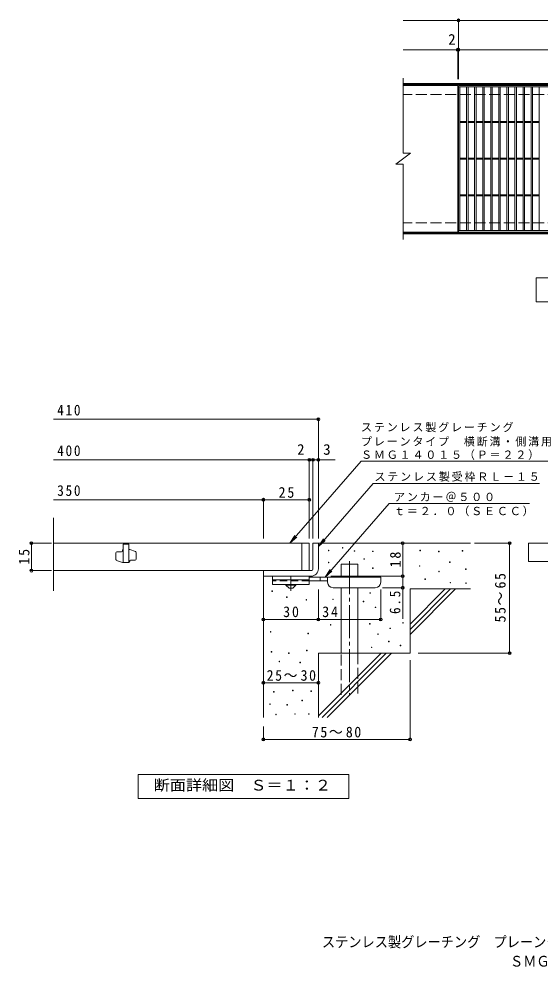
# Model space of a CAD drawing. Units: millimetres, scale not verified, with parts at other scales. Extents: x -1687 to 1509, y -1373 to 1245.
# Drawn here: x -1687 to -265, y -1373 to 1215 of the extents above; entities that cross this region are included whole.
import ezdxf
from ezdxf.enums import TextEntityAlignment as Align

# ---------------------------------------------------------------- set-up
doc = ezdxf.new("R2010")
doc.units = ezdxf.units.MM
doc.header["$LTSCALE"] = 10
doc.header["$PDMODE"] = 32
doc.header["$PDSIZE"] = 8
for name, pattern in [('CHAIN1', [8, 5, -1, 1, -1]), ('CHAIN2', [12, 9, -1, 1, -1]), ('DASHED2', [3, 2, -1]), ('DASHED3', [4, 3, -1])]:
    doc.linetypes.add(name, pattern=pattern)
for name, color, linetype, lineweight in [('C-1', 2, 'Continuous', 9), ('C-2', 3, 'Continuous', 9), ('C-4', 7, 'Continuous', 9), ('C-5', 7, 'Continuous', 9), ('D-0', 7, 'Continuous', 9), ('D-1', 2, 'Continuous', 9), ('D-2', 3, 'Continuous', 9), ('D-4', 7, 'Continuous', 9), ('D-5', 7, 'Continuous', 9), ('D-6', 6, 'Continuous', 9), ('D-9', 4, 'Continuous', 9)]:
    doc.layers.add(name, color=color, linetype=linetype, lineweight=lineweight)
doc.layers.add('F-5_F-5ﾚｲﾔ', color=2, linetype='Continuous')
doc.styles.add('ＭＳ ゴシック', font='')
doc.styles.get('ＭＳ ゴシック').set_extended_font_data('MS Gothic')

msp = doc.modelspace()

# ---------------------------------------------------------------- linework, layer by layer
at = {"layer": 'C-1'}
for p, q in [((666.24, 1038.71), (-638.76, 1038.71)), ((666.24, 1035.71), (-638.76, 1035.71)), ((666.24, 631.71), (-638.76, 631.71)), ((666.24, 628.71), (-638.76, 628.71))]:
    msp.add_line(p, q, dxfattribs=at)
at = {"layer": 'C-1', "linetype": 'DASHED3'}
for p, q in [((666.24, 1008.71), (-638.76, 1008.71)), ((666.24, 658.71), (-638.76, 658.71))]:
    msp.add_line(p, q, dxfattribs=at)
at = {"layer": 'C-2'}
for p, q in [((-638.76, 1053.71), (-638.76, 848.71)), ((-489.76, 1033.71), (-638.76, 1033.71)), ((-489.76, 1033.71), (-489.76, 633.71)), ((-487.76, 1029.71), (506.24, 1029.71)), ((-483.76, 637.71), (-483.76, 1029.71)), ((-465.76, 637.71), (-465.76, 1029.71)), ((-461.76, 637.71), (-461.76, 1029.71)), ((-443.76, 637.71), (-443.76, 1029.71)), ((-439.76, 637.71), (-439.76, 1029.71)), ((-421.76, 637.71), (-421.76, 1029.71)), ((-417.76, 637.71), (-417.76, 1029.71)), ((-399.76, 637.71), (-399.76, 1029.71)), ((-395.76, 637.71), (-395.76, 1029.71)), ((-377.76, 637.71), (-377.76, 1029.71)), ((-373.76, 637.71), (-373.76, 1029.71)), ((-355.76, 637.71), (-355.76, 1029.71)), ((-351.76, 637.71), (-351.76, 1029.71)), ((-333.76, 637.71), (-333.76, 1029.71)), ((-329.76, 637.71), (-329.76, 1029.71)), ((-311.76, 637.71), (-311.76, 1029.71)), ((-307.76, 637.71), (-307.76, 1029.71)), ((-289.76, 637.71), (-289.76, 1029.71)), ((-285.76, 637.71), (-285.76, 1029.71)), ((-267.76, 637.71), (-267.76, 1029.71)), ((-483.76, 935.21), (-465.76, 935.21)), ((-483.76, 932.21), (-465.76, 932.21)), ((-461.76, 935.21), (-443.76, 935.21)), ((-461.76, 932.21), (-443.76, 932.21)), ((-439.76, 935.21), (-421.76, 935.21)), ((-439.76, 932.21), (-421.76, 932.21)), ((-417.76, 935.21), (-399.76, 935.21)), ((-417.76, 932.21), (-399.76, 932.21)), ((-395.76, 935.21), (-377.76, 935.21)), ((-395.76, 932.21), (-377.76, 932.21)), ((-373.76, 935.21), (-355.76, 935.21)), ((-373.76, 932.21), (-355.76, 932.21)), ((-351.76, 935.21), (-333.76, 935.21)), ((-351.76, 932.21), (-333.76, 932.21)), ((-329.76, 935.21), (-311.76, 935.21)), ((-329.76, 932.21), (-311.76, 932.21)), ((-307.76, 935.21), (-289.76, 935.21)), ((-307.76, 932.21), (-289.76, 932.21)), ((-285.76, 935.21), (-267.76, 935.21)), ((-285.76, 932.21), (-267.76, 932.21)), ((-658.76, 818.71), (-618.76, 848.71)), ((-638.76, 848.71), (-618.76, 848.71)), ((-483.76, 835.21), (-465.76, 835.21)), ((-483.76, 832.21), (-465.76, 832.21)), ((-461.76, 835.21), (-443.76, 835.21)), ((-461.76, 832.21), (-443.76, 832.21)), ((-439.76, 835.21), (-421.76, 835.21)), ((-439.76, 832.21), (-421.76, 832.21)), ((-417.76, 835.21), (-399.76, 835.21)), ((-417.76, 832.21), (-399.76, 832.21)), ((-395.76, 835.21), (-377.76, 835.21)), ((-395.76, 832.21), (-377.76, 832.21)), ((-373.76, 835.21), (-355.76, 835.21)), ((-373.76, 832.21), (-355.76, 832.21)), ((-351.76, 835.21), (-333.76, 835.21)), ((-351.76, 832.21), (-333.76, 832.21)), ((-329.76, 835.21), (-311.76, 835.21)), ((-329.76, 832.21), (-311.76, 832.21)), ((-307.76, 835.21), (-289.76, 835.21)), ((-307.76, 832.21), (-289.76, 832.21)), ((-285.76, 835.21), (-267.76, 835.21)), ((-285.76, 832.21), (-267.76, 832.21)), ((-658.76, 818.71), (-638.76, 818.71)), ((-638.76, 818.71), (-638.76, 613.71)), ((-483.76, 735.21), (-465.76, 735.21)), ((-483.76, 732.21), (-465.76, 732.21)), ((-461.76, 735.21), (-443.76, 735.21)), ((-461.76, 732.21), (-443.76, 732.21)), ((-439.76, 735.21), (-421.76, 735.21)), ((-439.76, 732.21), (-421.76, 732.21)), ((-417.76, 735.21), (-399.76, 735.21)), ((-417.76, 732.21), (-399.76, 732.21)), ((-395.76, 735.21), (-377.76, 735.21)), ((-395.76, 732.21), (-377.76, 732.21)), ((-373.76, 735.21), (-355.76, 735.21)), ((-373.76, 732.21), (-355.76, 732.21)), ((-351.76, 735.21), (-333.76, 735.21)), ((-351.76, 732.21), (-333.76, 732.21)), ((-329.76, 735.21), (-311.76, 735.21)), ((-329.76, 732.21), (-311.76, 732.21)), ((-307.76, 735.21), (-289.76, 735.21)), ((-307.76, 732.21), (-289.76, 732.21)), ((-285.76, 735.21), (-267.76, 735.21)), ((-285.76, 732.21), (-267.76, 732.21)), ((-489.76, 633.71), (-638.76, 633.71)), ((506.24, 637.71), (-487.76, 637.71)), ((506.24, 633.71), (-487.76, 633.71))]:
    msp.add_line(p, q, dxfattribs=at)
msp.add_lwpolyline([(-487.76, 633.71), (-487.76, 1033.71), (506.24, 1033.71)], dxfattribs=at)
at = {"layer": 'C-4'}
for p, q in [((-638.76, 1210.71), (666.24, 1210.71)), ((-487.76, 1050.71), (-487.76, 1213.71)), ((-638.76, 1130.71), (666.24, 1130.71)), ((-489.76, 1050.71), (-489.76, 1133.71))]:
    msp.add_line(p, q, dxfattribs=at)
for p in [(-487.76, 1210.71), (-489.76, 1130.71), (-487.76, 1130.71)]:
    msp.add_point(p, dxfattribs=at)
at = {"layer": 'C-5'}
msp.add_lwpolyline([(-275.76, 443.71), (-275.76, 508.71), (299.24, 508.71), (299.24, 443.71)], close=True, dxfattribs=at)
at = {"layer": 'D-0'}
for points in [[(-804.47, -228.37), (-804.47, -226.87), (-802.97, -226.87), (-802.97, -228.37)], [(-842.86, -235.61), (-842.86, -234.11), (-841.36, -234.11), (-841.36, -235.61)], [(-772.33, -236.96), (-772.33, -235.46), (-770.83, -235.46), (-770.83, -236.96)], [(-746.08, -258.62), (-746.08, -257.12), (-744.58, -257.12), (-744.58, -258.62)], [(-722.4, -237.64), (-722.4, -236.14), (-720.9, -236.14), (-720.9, -237.64)], [(-593.14, -235.61), (-593.14, -234.11), (-591.64, -234.11), (-591.64, -235.61)], [(-542.38, -238.32), (-542.38, -236.82), (-540.88, -236.82), (-540.88, -238.32)], [(-477.41, -236.29), (-477.41, -234.79), (-475.91, -234.79), (-475.91, -236.29)], [(-842.7, -268.28), (-842.7, -266.78), (-841.2, -266.78), (-841.2, -268.28)], [(-722.46, -283.56), (-722.46, -282.06), (-720.95, -282.06), (-720.95, -283.56)], [(-594.49, -277.57), (-594.49, -276.07), (-592.99, -276.07), (-592.99, -277.57)], [(-512.19, -267.04), (-512.19, -265.54), (-510.69, -265.54), (-510.69, -267.04)], [(-541.7, -292.46), (-541.7, -290.96), (-540.2, -290.96), (-540.2, -292.46)], [(-468.64, -286.21), (-468.64, -284.71), (-467.14, -284.71), (-467.14, -286.21)], [(-579.54, -313.88), (-579.54, -312.38), (-578.04, -312.38), (-578.04, -313.88)], [(-510.9, -323.22), (-510.9, -321.72), (-509.4, -321.72), (-509.4, -323.22)], [(-467.98, -324.7), (-467.98, -323.2), (-466.48, -323.2), (-466.48, -324.7)], [(-997.2, -346.21), (-997.2, -344.71), (-995.7, -344.71), (-995.7, -346.21)], [(-956.85, -362.58), (-956.85, -361.08), (-955.35, -361.08), (-955.35, -362.58)], [(-729.46, -351.21), (-729.46, -349.71), (-727.96, -349.71), (-727.96, -351.21)], [(-903.55, -369.81), (-903.55, -368.31), (-902.05, -368.31), (-902.05, -369.81)], [(-830.95, -368.64), (-830.95, -367.14), (-829.45, -367.14), (-829.45, -368.64)], [(-747.48, -374.78), (-747.48, -373.28), (-745.98, -373.28), (-745.98, -374.78)], [(-714.78, -390.56), (-714.78, -389.06), (-713.28, -389.06), (-713.28, -390.56)], [(-837.2, -438.42), (-837.2, -436.92), (-835.7, -436.92), (-835.7, -438.42)], [(-730.25, -435.29), (-730.25, -433.79), (-728.75, -433.79), (-728.75, -435.29)], [(-639.87, -432.71), (-639.87, -431.21), (-638.37, -431.21), (-638.37, -432.71)], [(-1001.14, -457.38), (-1001.14, -455.88), (-999.64, -455.88), (-999.64, -457.38)], [(-898.85, -461.52), (-898.85, -460.02), (-897.35, -460.02), (-897.35, -461.52)], [(-708.29, -463.38), (-708.29, -461.87), (-706.79, -461.87), (-706.79, -463.38)], [(-675.11, -447.68), (-675.11, -446.18), (-673.61, -446.18), (-673.61, -447.68)], [(-678.5, -483.55), (-678.5, -482.05), (-677, -482.05), (-677, -483.55)], [(-998.72, -511.8), (-998.72, -510.3), (-997.22, -510.3), (-997.22, -511.8)], [(-951.2, -515.69), (-951.2, -514.19), (-949.7, -514.19), (-949.7, -515.69)], [(-902.41, -508.26), (-902.41, -506.76), (-900.91, -506.76), (-900.91, -508.26)], [(-725.28, -499.58), (-725.28, -498.08), (-723.78, -498.08), (-723.78, -499.58)], [(-646.64, -494.3), (-646.64, -492.8), (-645.14, -492.8), (-645.14, -494.3)], [(-977.28, -538.38), (-977.28, -536.88), (-975.78, -536.88), (-975.78, -538.38)], [(-920.27, -540.96), (-920.27, -539.46), (-918.77, -539.46), (-918.77, -540.96)], [(-992.25, -620.78), (-992.25, -619.28), (-990.75, -619.28), (-990.75, -620.78)], [(-940.48, -616.97), (-940.48, -615.47), (-938.98, -615.47), (-938.98, -616.97)], [(-890.61, -618.88), (-890.61, -617.38), (-889.11, -617.38), (-889.11, -618.88)], [(-915.35, -644.76), (-915.35, -643.26), (-913.85, -643.26), (-913.85, -644.76)], [(-1002.91, -654.28), (-1002.91, -652.78), (-1001.41, -652.78), (-1001.41, -654.28)], [(-955.7, -656.56), (-955.7, -655.06), (-954.2, -655.06), (-954.2, -656.56)], [(-986.54, -682.83), (-986.54, -681.33), (-985.04, -681.33), (-985.04, -682.83)], [(-934.77, -681.31), (-934.77, -679.81), (-933.27, -679.81), (-933.27, -681.31)], [(-896.7, -681.31), (-896.7, -679.81), (-895.2, -679.81), (-895.2, -681.31)]]:
    msp.add_lwpolyline(points, close=True, dxfattribs=at)
at = {"layer": 'D-1'}
for p, q in [((-884.98, -214.66), (-869.98, -214.66)), ((-884.98, -284.66), (-884.98, -214.66)), ((-869.98, -214.66), (-869.98, -284.66)), ((-1019.99, -289.66), (-889.98, -289.66)), ((-889.98, -304.66), (-1019.99, -304.66)), ((-1019.98, -304.66), (-1019.98, -289.66))]:
    msp.add_line(p, q, dxfattribs=at)
for radius, start, end in [(5, 270.02448, 0.01074), (20, 270, 0.00024), (5, 270, 0.0002)]:
    msp.add_arc((-889.98, -284.66), radius, start, end, dxfattribs=at)
at = {"layer": 'D-2'}
for p, q in [((-1592.65, -344.91), (-1592.65, -145.96)), ((-894.98, -214.66), (-1592.65, -214.66)), ((-1402.48, -217.16), (-1402.48, -267.16)), ((-1387.48, -217.16), (-1402.48, -217.16)), ((-1387.48, -217.16), (-1387.48, -267.16)), ((-1384.98, -232.16), (-1387.48, -232.16)), ((-1369.14, -237.82), (-1384.98, -232.16)), ((-914.98, -289.66), (-914.98, -214.66)), ((-894.98, -214.66), (-894.98, -289.66)), ((-1422.48, -259.15), (-1422.48, -240.91)), ((-1419.98, -238.41), (-1407.48, -238.41)), ((-1404.98, -235.91), (-1404.98, -234.66)), ((-1367.48, -240.17), (-1367.48, -258.41)), ((-1420.82, -261.51), (-1404.98, -267.16)), ((-1387.48, -267.16), (-1404.98, -267.16)), ((-1384.98, -264.66), (-1384.98, -263.41)), ((-1382.48, -260.91), (-1369.98, -260.91)), ((-1592.65, -289.66), (-894.98, -289.66))]:
    msp.add_line(p, q, dxfattribs=at)
for centre, start, end in [((-1402.48, -234.66), 90, 180), ((-1419.98, -240.91), 90, 180), ((-1407.48, -235.91), 270, 0), ((-1369.98, -258.41), 270, 0), ((-1369.98, -240.17), 0, 70.34616), ((-1419.98, -259.15), 180, 250.34616), ((-1387.48, -264.66), 270, 0), ((-1382.48, -263.41), 90, 180)]:
    msp.add_arc(centre, 2.5, start, end, dxfattribs=at)
at = {"layer": 'D-4'}
for p, q in [((-1592.65, 123.2), (-869.98, 123.2)), ((-869.98, -201.71), (-869.98, 126.2)), ((-1592.65, 12.51), (-824.3, 12.51)), ((-894.98, -201.71), (-894.98, 15.51)), ((-884.98, -201.71), (-884.98, 15.51)), ((-1019.98, -201.71), (-1019.98, -93.24)), ((-1598, -214.66), (-1656.05, -214.66)), ((-1653.05, -289.66), (-1653.05, -214.66)), ((-640.03, -214.66), (-640.03, -304.66)), ((-443.95, -214.66), (-345.3, -214.66)), ((-348.3, -514.66), (-348.3, -214.66)), ((-1598, -289.66), (-1656.05, -289.66)), ((-835.98, -304.66), (-637.03, -304.66)), ((-640.03, -304.66), (-640.03, -421.41)), ((-637.03, -336.16), (-694.98, -336.16)), ((-869.98, -425.77), (-869.98, -341.16)), ((-699.98, -425.77), (-699.98, -341.16)), ((-597.75, -514.66), (-345.3, -514.66)), ((-619.98, -533.81), (-619.98, -752.75)), ((-1019.98, -595.28), (-869.98, -595.28)), ((-1019.98, -714.66), (-1019.98, -752.75)), ((-1019.98, -749.75), (-619.98, -749.75))]:
    msp.add_line(p, q, dxfattribs=at)
for points in [[(-1592.65, -96.24), (-1019.98, -96.24), (-894.98, -96.24)], [(-1019.98, -422.77), (-869.98, -422.77), (-699.98, -422.77)]]:
    msp.add_lwpolyline(points, dxfattribs=at)
for p in [(-869.98, 123.2), (-894.98, 12.51), (-884.98, 12.51), (-869.98, 12.51), (-1019.98, -96.24), (-894.98, -96.24), (-1653.05, -214.66), (-640.03, -214.66), (-348.3, -214.66), (-1653.05, -289.66), (-640.03, -304.66), (-640.03, -336.16), (-1019.98, -422.77), (-869.98, -422.77), (-699.98, -422.77), (-348.3, -514.66), (-1019.98, -595.28), (-869.98, -595.28), (-1019.98, -749.75), (-619.98, -749.75)]:
    msp.add_point(p, dxfattribs=at)
at = {"layer": 'D-5'}
for p, q in [((-753.16, 8.87), (-947.72, -214.66)), ((-753.16, 8.87), (-340.64, 8.87)), ((-340.64, 8.87), (-230.81, 8.87)), ((-720.17, -51.75), (-869.98, -223.88)), ((-720.17, -51.75), (-266.84, -51.75)), ((-677.31, -106.61), (-851.86, -307.16)), ((-677.31, -106.61), (-293.6, -106.61)), ((-947.72, -214.66), (-933.91, -193.82)), ((-947.72, -214.66), (-928.99, -198.11)), ((-869.98, -223.88), (-856.17, -203.04)), ((-869.98, -223.88), (-851.25, -207.33)), ((-851.86, -307.16), (-838.05, -286.32)), ((-851.86, -307.16), (-833.13, -290.61)), ((-1361.98, -845.61), (-786.98, -845.61)), ((-1361.98, -910.61), (-1361.98, -845.61)), ((-786.98, -845.61), (-786.98, -910.61)), ((-786.98, -910.61), (-1361.98, -910.61))]:
    msp.add_line(p, q, dxfattribs=at)
msp.add_lwpolyline([(-296.42, -264.66), (-296.42, -214.66), (-71.42, -214.66), (-71.42, -264.66)], close=True, dxfattribs=at)
at = {"layer": 'D-6'}
for p, q in [((-869.98, -214.66), (-454.98, -214.66)), ((-807.69, -272.16), (-762.69, -272.16)), ((-807.69, -307.16), (-807.69, -272.16)), ((-762.69, -307.16), (-762.69, -272.16)), ((-1019.98, -304.66), (-1019.98, -689.66)), ((-807.69, -514.66), (-807.69, -336.16)), ((-762.69, -514.66), (-762.69, -336.16)), ((-619.98, -339.66), (-454.98, -339.66)), ((-619.98, -339.66), (-619.98, -514.66)), ((-619.98, -435.67), (-523.97, -339.66)), ((-619.98, -449.81), (-509.83, -339.66)), ((-619.98, -463.95), (-495.69, -339.66)), ((-869.98, -514.66), (-869.98, -689.66)), ((-869.98, -514.66), (-619.98, -514.66)), ((-869.98, -685.67), (-698.97, -514.66)), ((-859.83, -689.66), (-684.83, -514.66)), ((-845.69, -689.66), (-670.69, -514.66))]:
    msp.add_line(p, q, dxfattribs=at)
at = {"layer": 'D-6', "linetype": 'CHAIN2'}
msp.add_line((-785.19, -263.7), (-785.19, -628), dxfattribs=at)
at = {"layer": 'D-6', "linetype": 'DASHED3'}
for p, q in [((-807.69, -628), (-807.69, -514.66)), ((-762.69, -514.66), (-762.69, -628))]:
    msp.add_line(p, q, dxfattribs=at)
at = {"layer": 'D-9', "color": 3}
for p, q in [((-994.98, -304.66), (-994.98, -327.16)), ((-894.98, -304.66), (-994.98, -304.66)), ((-894.98, -304.66), (-894.98, -327.16)), ((-894.98, -314.66), (-994.98, -314.66)), ((-894.98, -327.16), (-994.98, -327.16))]:
    msp.add_line(p, q, dxfattribs=at)
at = {"layer": 'D-9', "linetype": 'CHAIN1'}
msp.add_line((-944.98, -344.9), (-944.98, -304.66), dxfattribs=at)
at = {"layer": 'D-9'}
for p, q in [((-699.98, -307.16), (-894.98, -307.16)), ((-864.98, -317.16), (-864.98, -307.16)), ((-844.98, -321.16), (-844.98, -307.16)), ((-699.98, -321.16), (-699.98, -307.16)), ((-844.96, -317.16), (-894.98, -317.16)), ((-829.98, -336.16), (-714.98, -336.16))]:
    msp.add_line(p, q, dxfattribs=at)
at = {"layer": 'D-9', "color": 3, "linetype": 'DASHED2'}
msp.add_line((-894.98, -317.16), (-994.98, -317.16), dxfattribs=at)
at = {"layer": 'D-9', "color": 2}
for p, q in [((-958.73, -329.66), (-958.73, -327.16)), ((-958.73, -329.66), (-949.98, -337.16)), ((-958.73, -329.66), (-931.23, -329.66)), ((-939.98, -337.16), (-931.23, -329.66)), ((-931.23, -329.66), (-931.23, -327.16)), ((-949.98, -337.16), (-939.98, -337.16))]:
    msp.add_line(p, q, dxfattribs=at)
at = {"layer": 'D-9'}
for centre, start, end in [((-829.98, -321.16), 180, 270), ((-714.98, -321.16), 270, 0)]:
    msp.add_arc(centre, 15, start, end, dxfattribs=at)

# ---------------------------------------------------------------- texts
at = {"layer": 'C-4', "color": 2, "style": 'ＭＳ ゴシック'}
msp.add_text('2', height=29.33, dxfattribs=at).set_placement((-515.72, 1135.71), align=Align.BOTTOM_LEFT)
at = {"layer": 'D-4', "color": 2, "style": 'ＭＳ ゴシック'}
for s, p in [('2', (-927.93, 17.51)), ('3', (-856.68, 17.51))]:
    msp.add_text(s, height=29.33, dxfattribs=at).set_placement(p, align=Align.BOTTOM_LEFT)
at = {"layer": 'D-4', "color": 2, "char_height": 29.33, "attachment_point": 7, "style": 'ＭＳ ゴシック'}
for s, insert in [('\\T1.27;\\W0.95;25', (-978.73, -91.24)), ('\\T1.27;\\W0.95;30', (-966.23, -416.77)), ('\\T1.27;\\W0.95;34', (-859.62, -416.77)), ('\\T1.22;\\W0.95;25～30', (-1011.23, -590.28)), ('\\T1.22;\\W0.95;75～80', (-887.85, -744.75))]:
    msp.add_mtext(s, dxfattribs=dict(at, insert=insert))
at = {"layer": 'D-4', "color": 2, "char_height": 29.33, "attachment_point": 7, "rotation": 90, "style": 'ＭＳ ゴシック'}
for s, insert in [('\\T1.27;\\W0.95;15', (-1658.05, -273.41)), ('\\T1.27;\\W0.95;18', (-645.03, -280.91)), ('\\T1.22;\\W0.95;55～65', (-358.83, -430.91)), ('\\T1.27;\\W0.9;6.5', (-646.03, -407.86))]:
    msp.add_mtext(s, dxfattribs=dict(at, insert=insert))
at = {"layer": 'D-5', "color": 2, "style": 'ＭＳ ゴシック', "width": 1.1}
msp.add_text('断面詳細図\u3000Ｓ＝１：２', height=29.33, dxfattribs=at).set_placement((-1319.48, -898.11), align=Align.BOTTOM_LEFT)
at = {"layer": 'D-5', "color": 2, "char_height": 29.33, "attachment_point": 7, "style": 'ＭＳ ゴシック'}
for s, insert in [('\\T1.27;\\W0.9;410', (-1582.65, 133.2)), ('\\T1.27;\\W0.9;400', (-1582.65, 22.51)), ('\\T1.27;\\W0.9;350', (-1582.65, -86.24))]:
    msp.add_mtext(s, dxfattribs=dict(at, insert=insert))
at = {"layer": 'D-5', "char_height": 21.99, "attachment_point": 7, "style": 'ＭＳ ゴシック'}
for s, insert in [('\\T1.17;ステンレス製グレーチング', (-753.72, 87.72)), ('\\T1.17;プレーンタイプ\u3000横断溝・側溝用', (-753.91, 48.61)), ('\\T1.17;ＳＭＧ１４０１５（Ｐ＝２２）', (-753.72, 12.39)), ('\\T1.17;ステンレス製受枠ＲＬ－１５', (-717.05, -46.99)), ('\\T1.17;アンカー＠５００', (-663.67, -101.96)), ('\\T1.17;ｔ＝２．０（ＳＥＣＣ）', (-663.67, -141.27))]:
    msp.add_mtext(s, dxfattribs=dict(at, insert=insert))
at = {"layer": 'F-5_F-5ﾚｲﾔ', "style": 'ＭＳ ゴシック', "width": 0.9}
for s, p in [('ステンレス製グレーチング\u3000プレーンタイプ\u3000横断溝・側溝用', (-860.3, -1325.48)), ('ＳＭＧ\u3000１４０１５（Ｐ＝２２）＋ＲＬ－１５', (-347.19, -1378.18))]:
    msp.add_text(s, height=29.33, dxfattribs=at).set_placement(p, align=Align.BOTTOM_LEFT)

doc.saveas('drawing.dxf')
